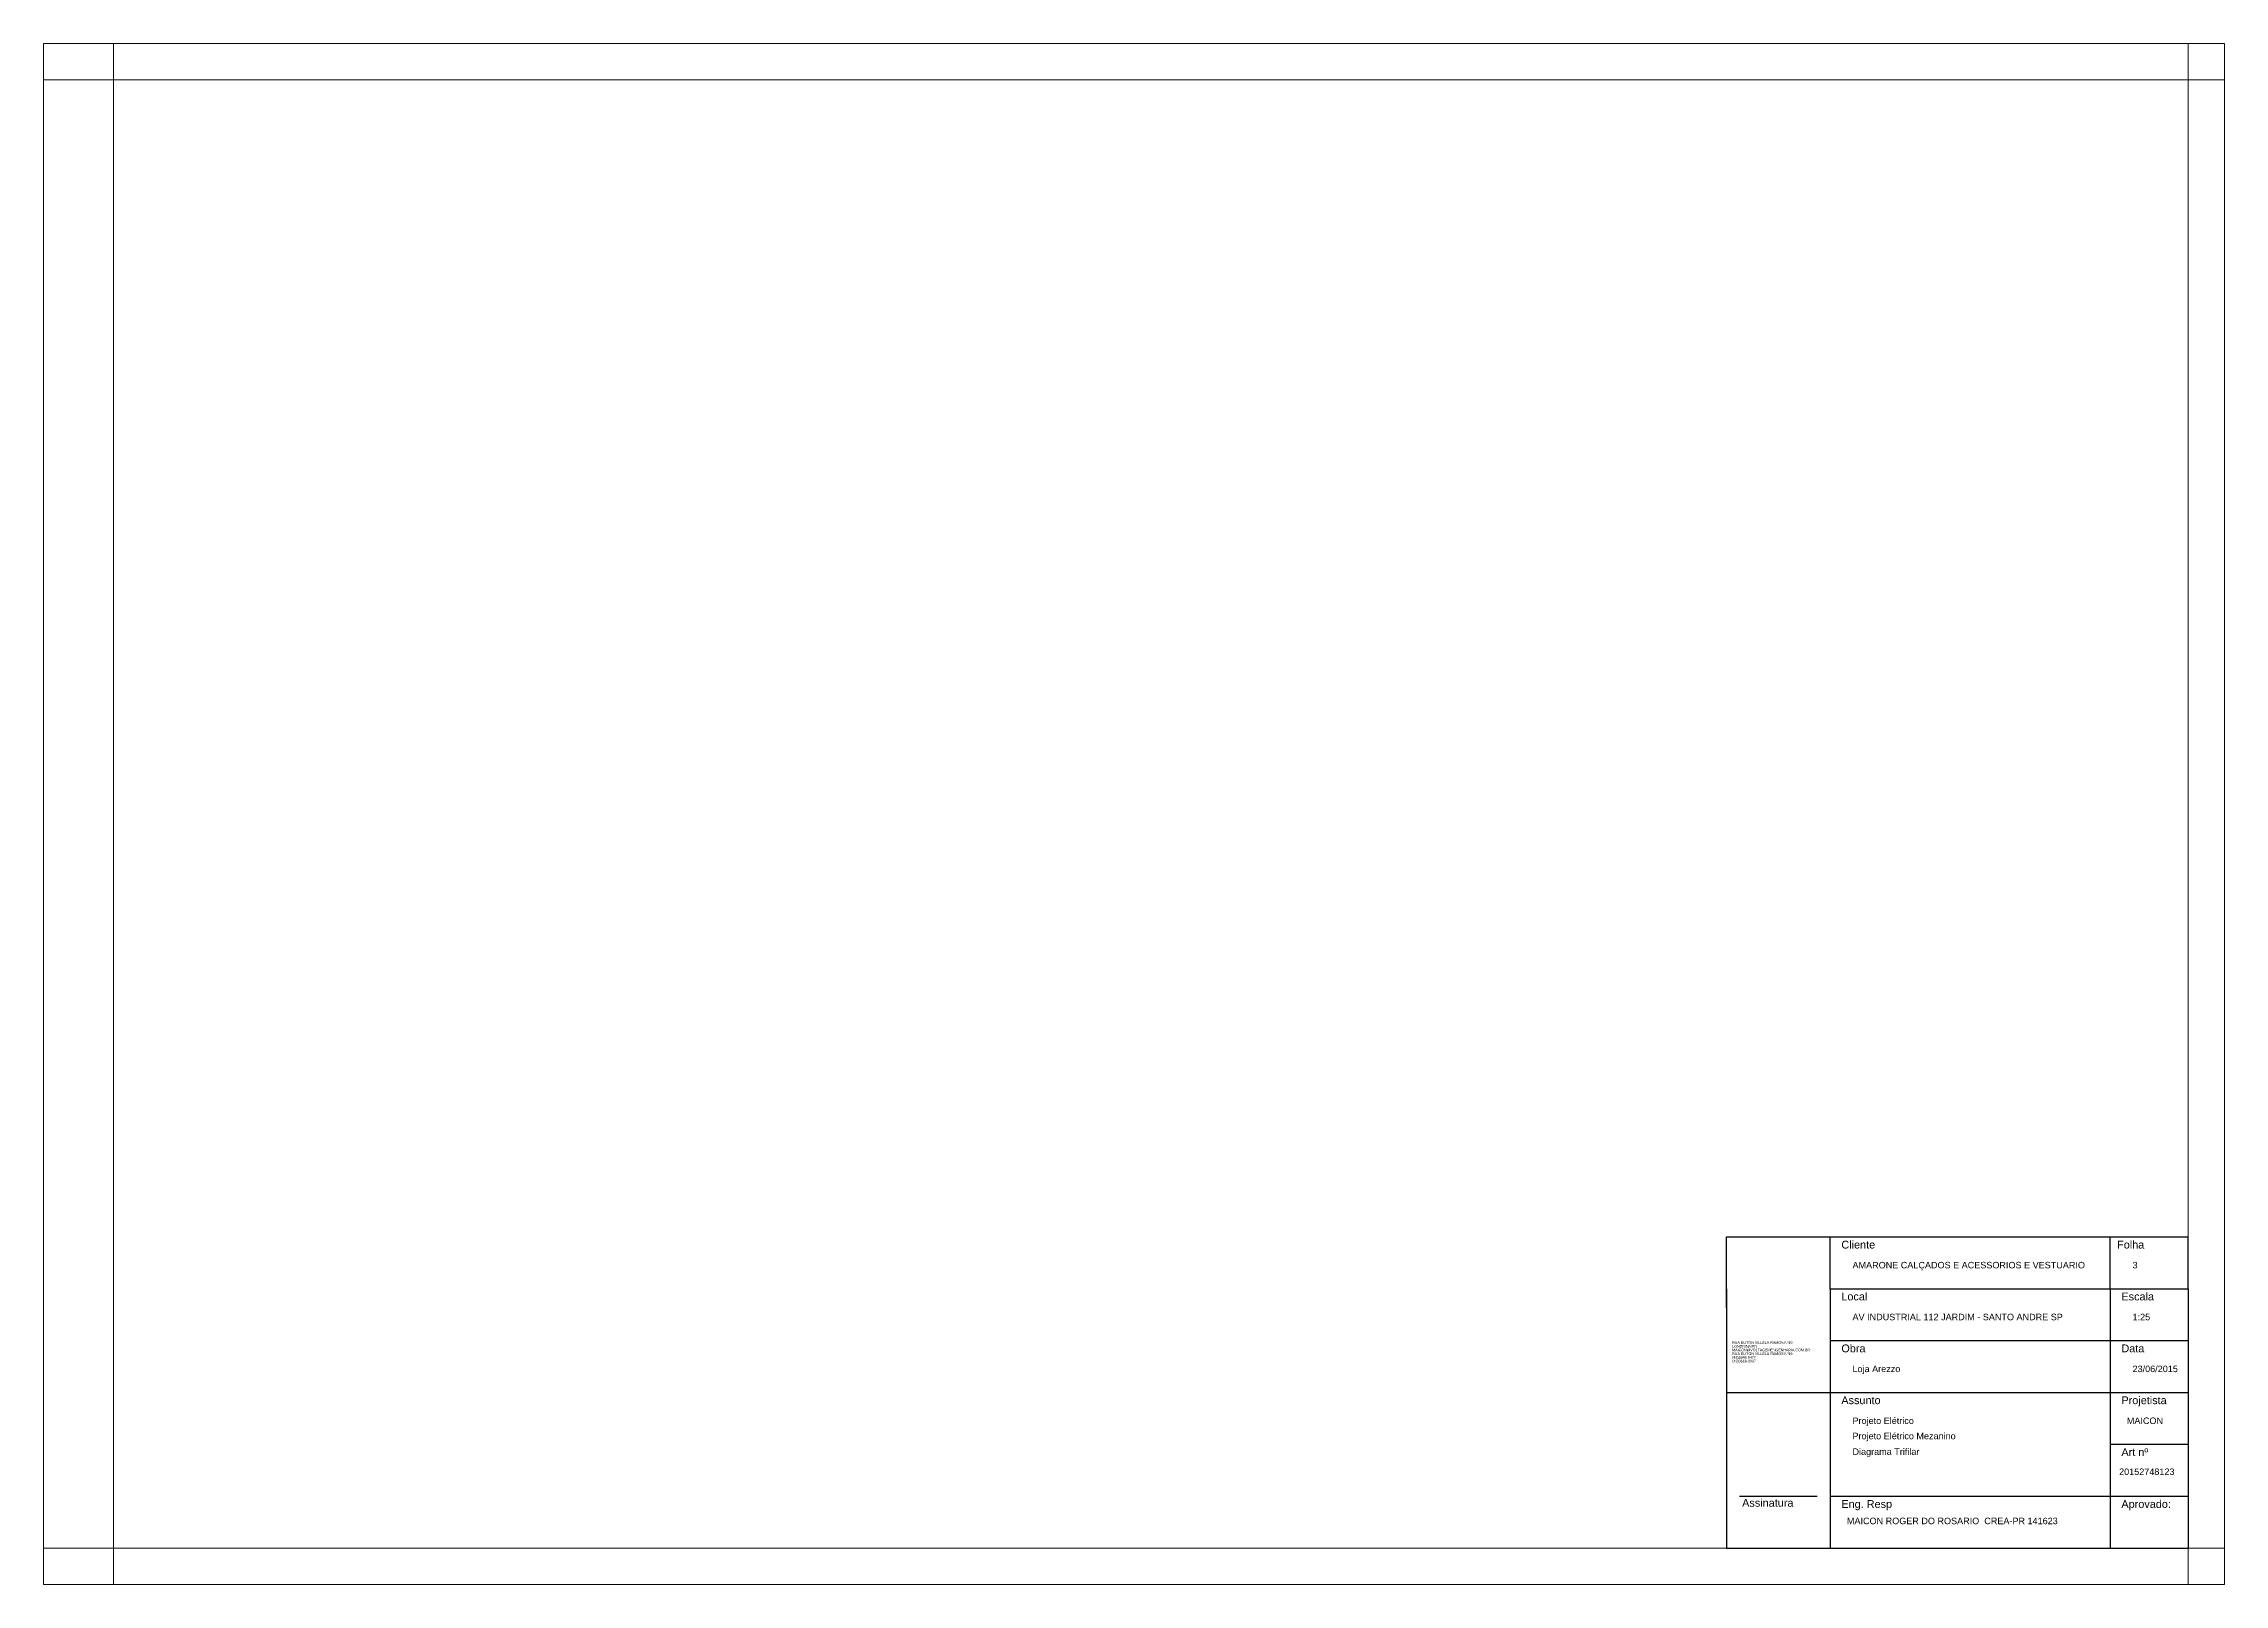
# Paper-space layout 'Projeto Elétrico' of a CAD drawing. Header units: millimetres. Extents: x -1320 to 841, y -92 to 580.
# Drawn here: x -1320 to -479, y -92 to 502 of the extents above; entities that cross this region are included whole.
import ezdxf

# ---------------------------------------------------------------- set-up
doc = ezdxf.new("R2010")
doc.units = ezdxf.units.MM
doc.styles.get("Standard").update_dxf_attribs({"font": 'arial.ttf', "height": 1})
doc.styles.add('Texto Legenda', font='arial.ttf', dxfattribs={"height": 2.5})

# ---------------------------------------------------------------- blocks, each defined once
blk = doc.blocks.new('Legenda ABNT')
for p, q in [((134.35, 22.25), (312.35, 22.25)), ((134.35, -5.1), (134.35, 22.25)), ((174.35, 2.25), (174.35, 22.25)), ((282.35, 2.25), (282.35, 22.25)), ((312.35, 2.25), (312.35, 22.25)), ((312.35, 22.25), (312.35, 22.25)), ((134.35, 2.25), (134.35, -77.75)), ((174.35, 2.25), (312.35, 2.25)), ((174.35, 2.25), (174.35, -77.75)), ((282.35, 2.25), (282.35, -77.75)), ((312.35, 2.25), (312.35, -77.75)), ((174.35, -17.75), (312.35, -17.75)), ((134.35, -37.75), (312.35, -37.75)), ((282.35, -57.75), (312.35, -57.75)), ((134.35, -77.75), (134.35, -97.75)), ((139.35, -77.75), (169.35, -77.75)), ((174.35, -77.75), (312.35, -77.75)), ((174.35, -77.75), (174.35, -97.75)), ((282.35, -77.75), (282.35, -97.75)), ((312.35, -77.75), (312.35, -97.75)), ((134.35, -97.75), (312.35, -97.75)), ((312.35, -97.75), (312.35, -97.75))]:
    blk.add_line(p, q)
for s, height, p in [('Cliente', 3, (178.63, 17.73)), ('Folha', 3, (284.97, 17.73)), ('Local', 3, (178.63, -2.27)), ('Escala', 3, (286.63, -2.27)), ('(43)3348-0477', 1, (136.53, -24.74)), ('(43)9668-3937', 1, (136.53, -26.17)), ('RUA ELITON VILLELA RAMOS Nº49 ', 1, (136.53, -19.02)), ('LONDRINA/PR', 1, (136.53, -20.45)), ('MAICON@VOLTAGEMENGENHARIA.COM.BR', 1, (136.53, -21.88)), ('RUA ELITON VILLELA RAMOS Nº49 ', 1, (136.53, -23.31)), ('Obra', 3, (178.63, -22.27)), ('Data', 3, (286.63, -22.27)), ('Assunto', 3, (178.63, -42.27)), ('Projetista', 3, (286.63, -42.27)), ('Art nº', 3, (286.63, -62.27)), ('Assinatura', 3, (140.37, -81.82)), ('Eng. Resp', 3, (178.63, -82.27)), ('Aprovado:', 3, (286.63, -82.27))]:
    blk.add_text(s, height=height).set_placement(p)
at = {"style": 'Texto Legenda'}
for tag, p in [('CLIENTE:', (182.93, 10.08)), ('FOLHA', (290.93, 10.08)), ('LOCAL', (182.93, -9.92)), ('ESCALA', (290.93, -9.92)), ('OBRA', (182.93, -29.92)), ('DATA:', (290.93, -29.92)), ('D1', (182.93, -49.92)), ('PROJETISTA', (288.73, -49.92)), ('D2', (182.93, -55.8)), ('D3', (182.93, -61.83)), ('D4', (182.93, -67.86)), ('D5', (182.93, -73.89)), ('APROVADO:', (290.93, -89.92))]:
    blk.add_attdef(tag, p, '', height=2.5, dxfattribs=at)

psp = doc.layouts.new('Projeto Elétrico')

# ---------------------------------------------------------------- linework, layer by layer
at = {"lineweight": 5}
for p, q in [((-478.61, 501.74), (-1319.61, 501.74)), ((-1319.61, 501.74), (-478.61, 501.74)), ((-1319.61, -92.26), (-1319.61, 501.74)), ((-1292.61, -92.26), (-1292.61, 501.74)), ((-492.61, 501.74), (-492.61, -92.26)), ((-478.61, 501.74), (-478.61, -92.26)), ((-1319.61, 487.74), (-478.61, 487.74)), ((-478.61, -78.26), (-1319.61, -78.26)), ((-478.61, -92.26), (-1319.61, -92.26))]:
    psp.add_line(p, q, dxfattribs=at)

# ---------------------------------------------------------------- block references
psp.add_blockref('Legenda ABNT', (-804.96, 19.49)).add_auto_attribs({'FOLHA': '3', 'D3': 'Diagrama Trifilar', 'D2': 'Projeto Elétrico Mezanino', 'D1': 'Projeto Elétrico', 'PROJETISTA': 'MAICON', 'DATA:': '23/06/2015', 'ESCALA': '1:25', 'OBRA': 'Loja Arezzo', 'LOCAL': 'AV INDUSTRIAL 112 JARDIM - SANTO ANDRE SP', 'CLIENTE:': 'AMARONE CALÇADOS E ACESSORIOS E VESTUARIO '})

# ---------------------------------------------------------------- texts
at = {"style": 'Texto Legenda'}
for s, p in [('20152748123', (-519.22, -50.09)), ('MAICON ROGER DO ROSARIO  CREA-PR 141623', (-624.18, -69.06))]:
    psp.add_text(s, height=2.5, dxfattribs=at).set_placement(p)

doc.saveas('drawing.dxf')
